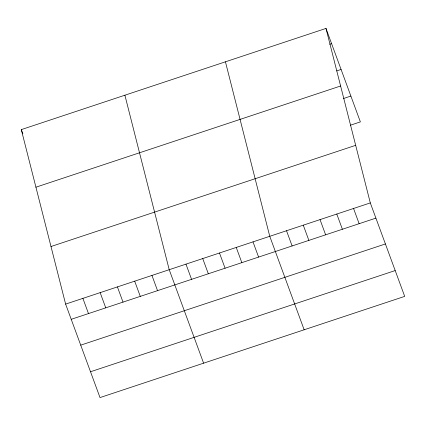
<?xml version="1.0" encoding="UTF-8"?>
<svg xmlns="http://www.w3.org/2000/svg" width="426" height="426" viewBox="0 0 426 426"><rect width="100%" height="100%" fill="white"/><g stroke="black" fill="none" stroke-linecap="round" stroke-linejoin="round"><path stroke-width="0.64" d="M325.986 28.42L370.306 202.914L404.7 296.389L100.014 397.58L65.62 304.105L21.3 129.611L325.986 28.42L360.38 121.895L350.449 125.196M329.719 44.245L331.582 43.628M336.742 70.897L341.082 69.454M35.928 187.195L340.614 85.999M343.425 98.539L350.875 96.068M50.998 246.521L355.678 145.33M65.62 304.105L370.306 202.914M71.217 319.314L375.902 218.123M80.722 345.145L385.408 243.949M90.509 371.754L395.195 270.563M353.548 208.479L359.145 223.687M336.79 214.044L342.387 229.252M320.032 219.608L325.629 234.817M303.275 225.173L308.871 240.386M286.517 230.738L292.114 245.951M304.153 329.783L269.759 236.308L225.439 61.813M253.001 241.872L258.598 257.08M236.244 247.437L241.84 262.645M219.486 253.001L225.082 268.215M202.728 258.566L208.325 273.78M185.97 264.136L191.567 279.344M203.607 363.176L169.213 269.701L124.893 95.206M151.949 275.436L157.545 290.644M134.685 281.165L140.282 296.379M117.416 286.9L123.013 302.114M100.153 292.635L105.749 307.849M21.3 129.611L22.866 133.87M82.889 298.37L88.486 313.579"/></g></svg>
